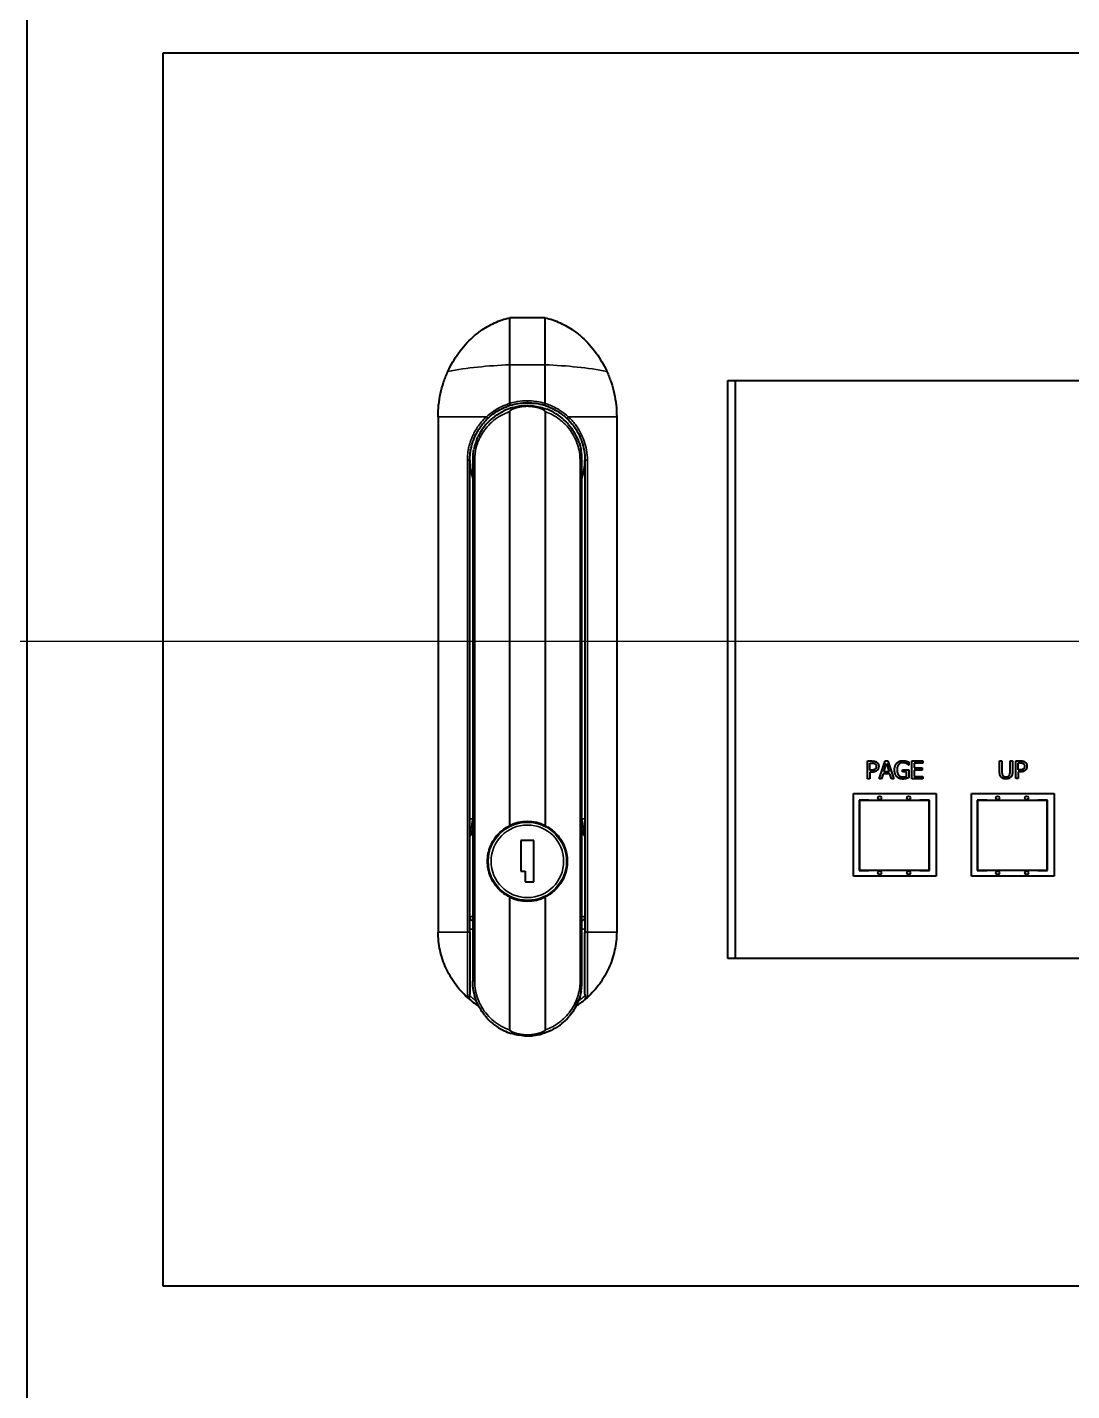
# Model space of a CAD drawing. Header units: millimetres. Extents: x 0 to 5945, y 0 to 4205.
# Drawn here: x 4391.7 to 4568.7, y 1503.2 to 1734.4 of the extents above; entities that cross this region are included whole.
import ezdxf

# ---------------------------------------------------------------- set-up
doc = ezdxf.new("R2010")
doc.units = ezdxf.units.MM
doc.header["$LTSCALE"] = 5
for name, color, linetype, lineweight in [('가시적인 것(ISO)', 3, 'Continuous', 40), ('가시적인 좁은 것(ISO)', 3, 'Continuous', 35), ('기호(ISO)', 5, 'Continuous', 25)]:
    doc.layers.add(name, color=color, linetype=linetype, lineweight=lineweight)

# ---------------------------------------------------------------- blocks, each defined once
blk = doc.blocks.new('품번기호4')
at = {"layer": '기호(ISO)', "color": 7}
blk.add_line((916.984, 326.055), (811.362, 326.055), dxfattribs=at)

msp = doc.modelspace()

# ---------------------------------------------------------------- linework, layer by layer
at = {"layer": '가시적인 것(ISO)'}
for p, q in [((4391.6704, 1262.9862), (4391.6704, 1942.9862)), ((4724.6704, 1729.9862), (4414.6704, 1729.9862)), ((4414.6704, 1729.9862), (4414.6704, 1520.9862)), ((4479.4204, 1685.1372), (4473.4204, 1685.1372)), ((4473.4204, 1677.1548), (4473.4204, 1685.1372)), ((4479.4204, 1677.1548), (4479.4204, 1685.1372)), ((4473.4204, 1670.6062), (4473.4204, 1677.1548)), ((4479.4204, 1670.6062), (4479.4204, 1677.1548)), ((4510.4204, 1576.4862), (4510.4204, 1674.4862)), ((4510.4204, 1674.4862), (4676.9204, 1674.4862)), ((4511.6704, 1576.4862), (4511.6704, 1674.4862)), ((4473.3974, 1669.2192), (4473.3974, 1599.0215)), ((4479.4434, 1669.219), (4479.4434, 1599.0215)), ((4461.2829, 1668.351), (4461.2829, 1580.997)), ((4491.5579, 1668.351), (4491.5579, 1580.997)), ((4466.6704, 1580.9893), (4466.6704, 1660.9862)), ((4467.1704, 1660.9862), (4467.1704, 1572.6362)), ((4485.6704, 1572.636), (4485.6704, 1660.9864)), ((4486.1704, 1660.9862), (4486.1704, 1580.9907)), ((4534.0646, 1609.9887), (4534.8183, 1609.9887)), ((4534.0646, 1606.9887), (4534.0646, 1609.9887)), ((4534.4633, 1609.6435), (4534.794, 1609.6435)), ((4534.4633, 1608.4473), (4534.4633, 1609.6435)), ((4536.0168, 1606.9887), (4537.0282, 1609.9887)), ((4536.8021, 1608.1678), (4537.264, 1609.5803)), ((4537.0282, 1609.9887), (4537.5193, 1609.9887)), ((4537.264, 1609.5803), (4537.7283, 1608.1678)), ((4537.5193, 1609.9887), (4538.5306, 1606.9887)), ((4541.0565, 1609.3031), (4541.0225, 1609.3031)), ((4541.0565, 1609.7845), (4541.0565, 1609.3031)), ((4541.5695, 1606.9887), (4541.5695, 1609.9887)), ((4541.5695, 1609.9887), (4543.4463, 1609.9887)), ((4541.9682, 1609.6337), (4541.9682, 1608.812)), ((4543.4463, 1609.6337), (4541.9682, 1609.6337)), ((4543.4463, 1609.9887), (4543.4463, 1609.6337)), ((4556.4471, 1610.0179), (4556.8458, 1610.0179)), ((4556.4471, 1608.1459), (4556.4471, 1610.0179)), ((4556.8458, 1610.0179), (4556.8458, 1608.1459)), ((4558.2194, 1610.0179), (4558.6181, 1610.0179)), ((4558.2194, 1608.1362), (4558.2194, 1610.0179)), ((4558.6181, 1610.0179), (4558.6181, 1608.1459)), ((4559.1894, 1610.0179), (4559.9431, 1610.0179)), ((4559.1894, 1607.0179), (4559.1894, 1610.0179)), ((4559.5881, 1609.6726), (4559.9188, 1609.6726)), ((4559.5881, 1608.4765), (4559.5881, 1609.6726)), ((4534.4633, 1606.9887), (4534.0646, 1606.9887)), ((4534.7356, 1608.4473), (4534.4633, 1608.4473)), ((4534.4633, 1608.107), (4534.4633, 1606.9887)), ((4534.8013, 1608.107), (4534.4633, 1608.107)), ((4536.4204, 1606.9887), (4536.0168, 1606.9887)), ((4536.6927, 1607.8274), (4536.4204, 1606.9887)), ((4537.8377, 1607.8274), (4536.6927, 1607.8274)), ((4537.7283, 1608.1678), (4536.8021, 1608.1678)), ((4538.11, 1606.9887), (4537.8377, 1607.8274)), ((4538.5306, 1606.9887), (4538.11, 1606.9887)), ((4539.9795, 1608.4984), (4541.0687, 1608.4984)), ((4539.9795, 1608.1483), (4539.9795, 1608.4984)), ((4540.6748, 1608.1483), (4539.9795, 1608.1483)), ((4540.6748, 1607.3728), (4540.6748, 1608.1483)), ((4541.0687, 1608.4984), (4541.0687, 1607.188)), ((4543.4463, 1606.9887), (4541.5695, 1606.9887)), ((4541.9682, 1608.812), (4543.3466, 1608.812)), ((4541.9682, 1608.4571), (4541.9682, 1607.3436)), ((4543.3466, 1608.4571), (4541.9682, 1608.4571)), ((4541.9682, 1607.3436), (4543.4463, 1607.3436)), ((4543.3466, 1608.812), (4543.3466, 1608.4571)), ((4543.4463, 1607.3436), (4543.4463, 1606.9887)), ((4559.5881, 1607.0179), (4559.1894, 1607.0179)), ((4559.8604, 1608.4765), (4559.5881, 1608.4765)), ((4559.5881, 1608.1362), (4559.5881, 1607.0179)), ((4559.9261, 1608.1362), (4559.5881, 1608.1362)), ((4531.6704, 1590.4862), (4531.6704, 1604.4862)), ((4531.6704, 1604.4862), (4545.6704, 1604.4862)), ((4545.6704, 1604.4862), (4545.6704, 1590.4862)), ((4551.6704, 1590.4862), (4551.6704, 1604.4862)), ((4551.6704, 1604.4862), (4565.6704, 1604.4862)), ((4565.6704, 1604.4862), (4565.6704, 1590.4862)), ((4532.6421, 1603.3512), (4532.6421, 1591.4132)), ((4534.2931, 1603.3512), (4532.6421, 1603.3512)), ((4532.7111, 1603.2822), (4532.7111, 1591.4822)), ((4544.5111, 1603.2822), (4532.7111, 1603.2822)), ((4534.2931, 1603.2822), (4534.2931, 1603.3512)), ((4542.9291, 1603.3512), (4542.9291, 1603.2822)), ((4544.5801, 1603.3512), (4542.9291, 1603.3512)), ((4544.5111, 1591.4822), (4544.5111, 1603.2822)), ((4544.5801, 1591.4132), (4544.5801, 1603.3512)), ((4552.642, 1603.3512), (4552.642, 1591.4132)), ((4554.293, 1603.3512), (4552.642, 1603.3512)), ((4552.711, 1603.2822), (4552.711, 1591.4822)), ((4564.511, 1603.2822), (4552.711, 1603.2822)), ((4554.293, 1603.2822), (4554.293, 1603.3512)), ((4562.929, 1603.3512), (4562.929, 1603.2822)), ((4564.58, 1603.3512), (4562.929, 1603.3512)), ((4564.511, 1591.4822), (4564.511, 1603.2822)), ((4564.58, 1591.4132), (4564.58, 1603.3512)), ((4475.3204, 1596.4862), (4475.3204, 1591.2862)), ((4477.5204, 1596.4862), (4475.3204, 1596.4862)), ((4477.5204, 1589.4862), (4477.5204, 1596.4862)), ((4475.3204, 1591.2862), (4476.0204, 1591.2862)), ((4476.0204, 1591.2862), (4476.0204, 1589.4862)), ((4545.6704, 1590.4862), (4531.6704, 1590.4862)), ((4532.6421, 1591.4132), (4534.2931, 1591.4132)), ((4532.7111, 1591.4822), (4544.5111, 1591.4822)), ((4534.2931, 1591.4132), (4534.2931, 1591.4822)), ((4542.9291, 1591.4822), (4542.9291, 1591.4132)), ((4542.9291, 1591.4132), (4544.5801, 1591.4132)), ((4565.6704, 1590.4862), (4551.6704, 1590.4862)), ((4552.642, 1591.4132), (4554.293, 1591.4132)), ((4552.711, 1591.4822), (4564.511, 1591.4822)), ((4554.293, 1591.4132), (4554.293, 1591.4822)), ((4562.929, 1591.4822), (4562.929, 1591.4132)), ((4562.929, 1591.4132), (4564.58, 1591.4132)), ((4476.0204, 1589.4862), (4477.5204, 1589.4862)), ((4473.3974, 1586.951), (4473.3973, 1564.4034)), ((4479.4434, 1586.951), (4479.4433, 1564.4035)), ((4466.6704, 1580.9893), (4466.6704, 1570.4784)), ((4486.1704, 1570.4784), (4486.1704, 1580.9907)), ((4676.9204, 1576.4862), (4510.4204, 1576.4862)), ((4414.6704, 1520.9862), (4724.6704, 1520.9862))]:
    msp.add_line(p, q, dxfattribs=at)
for centre, radius in [((4536.1346, 1603.7322), 0.2999), ((4541.0241, 1603.7322), 0.2999), ((4556.1345, 1603.7322), 0.2999), ((4561.024, 1603.7322), 0.2999), ((4476.4204, 1592.9862), 6.65), ((4536.1346, 1591.0322), 0.2999), ((4541.0241, 1591.0322), 0.2999), ((4556.1345, 1591.0322), 0.2999), ((4561.024, 1591.0322), 0.2999)]:
    msp.add_circle(centre, radius, dxfattribs=at)
for centre, radius, start, end in [((4476.4204, 1592.9862), 6.75, 63.394167, 116.605833), ((4467.1704, 1597.1963), 0.5, 158.65078, 180), ((4476.4204, 1593.2077), 10.5733, 151.026608, 156.674273), ((4476.4204, 1593.2077), 10.5733, 23.325727, 28.973392), ((4485.6704, 1597.1963), 0.5, 0, 23.325727), ((4476.4204, 1592.9862), 6.75, 243.394167, 296.605833), ((4467.1704, 1583.4519), 0.5, 180, 270), ((4485.6704, 1583.4519), 0.5, 270, 0)]:
    msp.add_arc(centre, radius, start, end, dxfattribs=at)
for centre, major_axis, ratio, start_param, end_param in [((4466.3539, 1570.5125), (-0.0213, 0.6567), 0.48079044, 4.24002372, 4.64485713), ((4486.4862, 1570.5121), (0.0211, 0.656), 0.48032831, 1.63765053, 2.04293207)]:
    msp.add_ellipse(centre, major_axis=major_axis, ratio=ratio, start_param=start_param, end_param=end_param, dxfattribs=at)
for points, knots in [([(4462.9569, 1676.0512), (4463.4603, 1677.1355), (4464.0606, 1678.1751), (4465.4597, 1680.116), (4466.2562, 1681.014), (4467.5916, 1682.2121), (4468.0594, 1682.5859), (4469.2817, 1683.4475), (4470.0605, 1683.8972), (4471.2863, 1684.4551), (4471.703, 1684.6209), (4472.5521, 1684.9111), (4472.9838, 1685.0353), (4473.4204, 1685.1372)], [-1.4373876, -1.4373876, -1.4373876, -1.4373876, -1.07799796, -1.07799796, -0.71829101, -0.71829101, -0.53864198, -0.53864198, -0.26919777, -0.26919777, -0.13451784, -0.13451784, -0.000001, -0.000001, -0.000001, -0.000001]), ([(4479.4204, 1685.1372), (4479.857, 1685.0353), (4480.2887, 1684.9111), (4481.1378, 1684.6209), (4481.5545, 1684.4551), (4482.7803, 1683.8972), (4483.559, 1683.4475), (4484.7814, 1682.5859), (4485.2491, 1682.2121), (4486.5845, 1681.0141), (4487.3811, 1680.1161), (4488.7801, 1678.1751), (4489.3805, 1677.1356), (4489.8839, 1676.0512)], [-1.43451955, -1.43451955, -1.43451955, -1.43451955, -1.30026929, -1.30026929, -1.16585639, -1.16585639, -0.89694514, -0.89694514, -0.71765182, -0.71765182, -0.35866508, -0.35866508, -0.000001, -0.000001, -0.000001, -0.000001]), ([(4461.2829, 1668.351), (4461.2829, 1669.6738), (4461.4223, 1670.9983), (4461.8409, 1672.9394), (4462.0153, 1673.5788), (4462.434, 1674.8345), (4462.6782, 1675.451), (4462.9569, 1676.0512)], [-0.794182825, -0.794182825, -0.794182825, -0.794182825, -0.397060479, -0.397060479, -0.1985164, -0.1985164, -0.000001, -0.000001, -0.000001, -0.000001]), ([(4489.8839, 1676.0512), (4490.1626, 1675.451), (4490.4068, 1674.8345), (4490.8255, 1673.5788), (4490.9999, 1672.9394), (4491.4185, 1670.9983), (4491.5579, 1669.6738), (4491.5579, 1668.351)], [-0.79365146, -0.79365146, -0.79365146, -0.79365146, -0.595268882, -0.595268882, -0.396857642, -0.396857642, -0.000001, -0.000001, -0.000001, -0.000001]), ([(4469.7861, 1668.1311), (4470.1401, 1668.4598), (4470.5186, 1668.7617), (4470.9102, 1669.0299), (4471.3017, 1669.2981), (4471.7051, 1669.5339), (4472.1396, 1669.7462), (4472.5741, 1669.9586), (4473.0403, 1670.1458), (4473.5275, 1670.2972)], [0.000000002, 0.000000002, 0.000000002, 0.000000002, 0.333333333, 0.333333333, 0.333333333, 0.666666667, 0.666666667, 0.666666667, 1, 1, 1, 1]), ([(4473.4204, 1670.6062), (4473.4369, 1670.5556), (4473.4543, 1670.4991), (4473.4695, 1670.4519), (4473.4848, 1670.4047), (4473.4981, 1670.3658), (4473.5082, 1670.3385), (4473.5183, 1670.3112), (4473.525, 1670.2964), (4473.5275, 1670.2971)], [0, 0, 0, 0, 0.333333333, 0.333333333, 0.333333333, 0.666666667, 0.666666667, 0.666666667, 0.999999999, 0.999999999, 0.999999999, 0.999999999]), ([(4477.3899, 1670.1853), (4477.3642, 1670.188), (4477.3384, 1670.1906), (4477.3127, 1670.1931), (4476.7559, 1670.2471), (4476.1931, 1670.2505), (4475.6336, 1670.2027), (4475.281, 1670.1726), (4474.9298, 1670.1222), (4474.582, 1670.0517)], [0.4186191542, 0.4186191542, 0.4186191542, 0.4186191542, 0.4210526316, 0.4210526316, 0.4210526316, 0.4736842105, 0.4736842105, 0.4736842105, 0.5068461747, 0.5068461747, 0.5068461747, 0.5068461747]), ([(4476.4216, 1670.7362), (4476.8762, 1670.7362), (4477.3483, 1670.7043), (4477.8325, 1670.6335), (4478.3166, 1670.5626), (4478.8128, 1670.4527), (4479.3133, 1670.2972)], [0.000000008, 0.000000008, 0.000000008, 0.000000008, 0.5, 0.5, 0.5, 1, 1, 1, 1]), ([(4479.3133, 1670.2972), (4479.3157, 1670.2964), (4479.3222, 1670.3113), (4479.3323, 1670.3386), (4479.3424, 1670.3658), (4479.3559, 1670.4047), (4479.3713, 1670.4519), (4479.3866, 1670.499), (4479.4039, 1670.5556), (4479.4204, 1670.6062)], [0, 0, 0, 0, 0.33333333, 0.33333333, 0.33333333, 0.66666667, 0.66666667, 0.66666667, 1, 1, 1, 1]), ([(4479.3133, 1670.2972), (4479.7339, 1670.1665), (4480.1595, 1670.0028), (4480.5805, 1669.8042), (4481.0014, 1669.6056), (4481.418, 1669.3728), (4481.8326, 1669.0961), (4482.2472, 1668.8194), (4482.6594, 1668.4981), (4483.0546, 1668.1311)], [0, 0, 0, 0, 0.333333333, 0.333333333, 0.333333333, 0.666666667, 0.666666667, 0.666666667, 0.999999984, 0.999999984, 0.999999984, 0.999999984]), ([(4483.4632, 1666.983), (4483.3901, 1667.0689), (4483.3154, 1667.1534), (4483.2394, 1667.2364), (4482.849, 1667.6623), (4482.4213, 1668.0485), (4481.9655, 1668.3899), (4481.5096, 1668.7313), (4481.0258, 1669.0279), (4480.5221, 1669.2771), (4480.2533, 1669.4101), (4479.9789, 1669.5296), (4479.6998, 1669.6354)], [0.20027112, 0.20027112, 0.20027112, 0.20027112, 0.210526316, 0.210526316, 0.210526316, 0.263157895, 0.263157895, 0.263157895, 0.315789474, 0.315789474, 0.315789474, 0.343868541, 0.343868541, 0.343868541, 0.343868541]), ([(4466.6704, 1660.9862), (4466.6704, 1661.2646), (4466.6823, 1661.5403), (4466.7054, 1661.8114), (4466.7284, 1662.0825), (4466.7624, 1662.349), (4466.8071, 1662.6131), (4466.8517, 1662.8771), (4466.9074, 1663.1385), (4466.9712, 1663.3894), (4467.035, 1663.6402), (4467.1064, 1663.8807), (4467.1883, 1664.1218), (4467.2702, 1664.3629), (4467.3625, 1664.6046), (4467.4712, 1664.8559), (4467.5798, 1665.1072), (4467.7052, 1665.3679), (4467.8498, 1665.6347), (4467.9945, 1665.9014), (4468.1584, 1666.1741), (4468.3456, 1666.4507), (4468.5327, 1666.7272), (4468.743, 1667.0076), (4468.9817, 1667.2893), (4469.2204, 1667.571), (4469.4877, 1667.854), (4469.7861, 1668.1311)], [0, 0, 0, 0, 0.11111111, 0.11111111, 0.11111111, 0.22222222, 0.22222222, 0.22222222, 0.33333333, 0.33333333, 0.33333333, 0.44444444, 0.44444444, 0.44444444, 0.55555556, 0.55555556, 0.55555556, 0.66666667, 0.66666667, 0.66666667, 0.77777778, 0.77777778, 0.77777778, 0.88888889, 0.88888889, 0.88888889, 1, 1, 1, 1]), ([(4470.901, 1668.4091), (4470.45, 1668.0737), (4470.0355, 1667.7002), (4469.673, 1667.3136), (4469.3063, 1666.9226), (4468.9919, 1666.5188), (4468.7259, 1666.1202), (4468.4795, 1665.7509), (4468.2743, 1665.3863), (4468.1014, 1665.0306)], [0.632184069, 0.632184069, 0.632184069, 0.632184069, 0.684210526, 0.684210526, 0.684210526, 0.736842105, 0.736842105, 0.736842105, 0.785600935, 0.785600935, 0.785600935, 0.785600935]), ([(4483.0546, 1668.1311), (4483.4926, 1667.7245), (4483.877, 1667.2927), (4484.2117, 1666.8478), (4484.5464, 1666.4029), (4484.8312, 1665.9447), (4485.0695, 1665.4868), (4485.3078, 1665.0288), (4485.5007, 1664.5716), (4485.6587, 1664.1032), (4485.8168, 1663.6348), (4485.9405, 1663.1555), (4486.0295, 1662.6379), (4486.1184, 1662.1203), (4486.1704, 1661.5639), (4486.1704, 1660.9862)], [0, 0, 0, 0, 0.2, 0.2, 0.2, 0.4, 0.4, 0.4, 0.6, 0.6, 0.6, 0.8, 0.8, 0.8, 1, 1, 1, 1]), ([(4467.8529, 1664.4735), (4467.7643, 1664.256), (4467.6872, 1664.0426), (4467.6196, 1663.834), (4467.5039, 1663.4763), (4467.4166, 1663.1326), (4467.3507, 1662.8035)], [0.8114150302, 0.8114150302, 0.8114150302, 0.8114150302, 0.8421052632, 0.8421052632, 0.8421052632, 0.8947233693, 0.8947233693, 0.8947233693, 0.8947233693]), ([(4485.1062, 1664.1673), (4485.0903, 1664.2109), (4485.074, 1664.2543), (4485.0573, 1664.2977), (4484.8517, 1664.8341), (4484.5935, 1665.3566), (4484.288, 1665.8507), (4484.2843, 1665.8567), (4484.2806, 1665.8626), (4484.2769, 1665.8686)], [0.1010049834, 0.1010049834, 0.1010049834, 0.1010049834, 0.1052631579, 0.1052631579, 0.1052631579, 0.1578947368, 0.1578947368, 0.1578947368, 0.1585288644, 0.1585288644, 0.1585288644, 0.1585288644]), ([(4466.6704, 1660.9862), (4466.6704, 1660.4978), (4466.7094, 1659.9632), (4466.8803, 1658.9039), (4467.0121, 1658.3792), (4467.1704, 1657.904)], [0, 0, 0, 0, 0.150259873, 0.150259873, 0.300519745, 0.300519745, 0.300519745, 0.300519745]), ([(4485.6704, 1657.904), (4485.8287, 1658.3792), (4485.9605, 1658.9039), (4486.1314, 1659.9632), (4486.1704, 1660.4978), (4486.1704, 1660.9862)], [0.591638864, 0.591638864, 0.591638864, 0.591638864, 0.741898736, 0.741898736, 0.892158609, 0.892158609, 0.892158609, 0.892158609]), ([(4473.3974, 1586.951), (4472.7369, 1587.2819), (4472.1387, 1587.722), (4471.0504, 1588.8103), (4470.5316, 1589.5666), (4469.8415, 1591.2284), (4469.6704, 1592.1342), (4469.6704, 1592.9862), (4469.6704, 1593.8383), (4469.8415, 1594.7441), (4470.5316, 1596.4059), (4471.0504, 1597.1622), (4472.1387, 1598.2505), (4472.7369, 1598.6906), (4473.3974, 1599.0215)], [-0.72151837, -0.72151837, -0.72151837, -0.72151837, -0.5112141, -0.5112141, -0.25560705, -0.25560705, 0, 0, 0, 0.25560705, 0.25560705, 0.5112141, 0.5112141, 0.72151837, 0.72151837, 0.72151837, 0.72151837]), ([(4479.4434, 1599.0215), (4480.1039, 1598.6906), (4480.7021, 1598.2505), (4481.7904, 1597.1622), (4482.3092, 1596.4059), (4482.9993, 1594.7441), (4483.1704, 1593.8383), (4483.1704, 1592.1342), (4482.9993, 1591.2284), (4482.3092, 1589.5666), (4481.7904, 1588.8103), (4480.7021, 1587.722), (4480.1039, 1587.2819), (4479.4434, 1586.951)], [1.32315626, 1.32315626, 1.32315626, 1.32315626, 1.53346053, 1.53346053, 1.78906758, 1.78906758, 2.04467463, 2.04467463, 2.30028168, 2.30028168, 2.55588873, 2.55588873, 2.766193, 2.766193, 2.766193, 2.766193]), ([(4466.2488, 1569.9067), (4465.476, 1570.6071), (4464.7775, 1571.3858), (4463.5518, 1573.0746), (4463.0282, 1573.9799), (4462.1756, 1575.8841), (4461.8491, 1576.8771), (4461.5169, 1578.405), (4461.4325, 1578.9196), (4461.3174, 1579.9554), (4461.2867, 1580.4762), (4461.2829, 1580.997)], [-1.25220925, -1.25220925, -1.25220925, -1.25220925, -0.93896824, -0.93896824, -0.62576145, -0.62576145, -0.3126285, -0.3126285, -0.1562493, -0.1562493, -0.000001, -0.000001, -0.000001, -0.000001]), ([(4491.5579, 1580.997), (4491.5541, 1580.4761), (4491.5233, 1579.9551), (4491.4082, 1578.9192), (4491.3238, 1578.4045), (4490.9914, 1576.8763), (4490.6649, 1575.8831), (4489.8121, 1573.979), (4489.2885, 1573.0739), (4488.063, 1571.3855), (4487.3646, 1570.607), (4486.592, 1569.9067)], [-1.25078986, -1.25078986, -1.25078986, -1.25078986, -1.09468686, -1.09468686, -0.93845387, -0.93845387, -0.62561404, -0.62561404, -0.31282474, -0.31282474, -0.00000088, -0.00000088, -0.00000088, -0.00000088]), ([(4469.157, 1566.9086), (4468.5302, 1567.7035), (4468.0271, 1568.6167), (4467.35, 1570.551), (4467.1704, 1571.6011), (4467.1704, 1572.6362)], [0, 0, 0, 0, 0.307930439, 0.307930439, 0.618472801, 0.618472801, 0.618472801, 0.618472801]), ([(4485.5167, 1570.957), (4485.5169, 1570.9585), (4485.5172, 1570.96), (4485.5175, 1570.9615), (4485.5419, 1571.0938), (4485.5634, 1571.2267), (4485.5819, 1571.3602), (4485.6407, 1571.7818), (4485.6703, 1572.2087), (4485.6704, 1572.636)], [0.9410152222, 0.9410152222, 0.9410152222, 0.9410152222, 0.9411764706, 0.9411764706, 0.9411764706, 0.9553207522, 0.9553207522, 0.9553207522, 1, 1, 1, 1]), ([(4466.6693, 1569.5394), (4466.6658, 1569.5423), (4466.6532, 1569.5529), (4466.6217, 1569.5796), (4466.6092, 1569.5902), (4466.574, 1569.6202), (4466.5491, 1569.6416), (4466.4811, 1569.7002), (4466.4343, 1569.7411), (4466.3378, 1569.8264), (4466.2913, 1569.8681), (4466.2488, 1569.9067)], [-0.0707812005, -0.0707812005, -0.0707812005, -0.0707812005, -0.0554619635, -0.0554619635, -0.0476429769, -0.0476429769, -0.0354768856, -0.0354768856, -0.0172173939, -0.0172173939, -0.0000010422, -0.0000010422, -0.0000010422, -0.0000010422]), ([(4466.6693, 1569.5394), (4466.6675, 1569.5409), (4466.6634, 1569.5473), (4466.653, 1569.5671), (4466.6464, 1569.5815), (4466.6261, 1569.6332), (4466.6109, 1569.6821), (4466.5911, 1569.7968), (4466.5841, 1569.8778), (4466.6073, 1570.0633), (4466.6279, 1570.1429), (4466.6448, 1570.2228)], [0.000001, 0.000001, 0.000001, 0.000001, 0.0081161226, 0.0081161226, 0.0172801377, 0.0172801377, 0.0368124179, 0.0368124179, 0.0561770731, 0.0561770731, 0.0720283438, 0.0720283438, 0.0720283438, 0.0720283438]), ([(4486.196, 1570.2228), (4486.2129, 1570.143), (4486.2334, 1570.0634), (4486.2567, 1569.878), (4486.2497, 1569.7969), (4486.2299, 1569.6822), (4486.2147, 1569.6333), (4486.1944, 1569.5816), (4486.1878, 1569.5671), (4486.1774, 1569.5473), (4486.1733, 1569.5409), (4486.1714, 1569.5394)], [0.000001, 0.000001, 0.000001, 0.000001, 0.024489744, 0.024489744, 0.054427799, 0.054427799, 0.084635184, 0.084635184, 0.09880659, 0.09880659, 0.111353737, 0.111353737, 0.111353737, 0.111353737]), ([(4486.1714, 1569.5394), (4486.175, 1569.5423), (4486.1875, 1569.5529), (4486.2191, 1569.5796), (4486.2316, 1569.5902), (4486.2668, 1569.6202), (4486.2917, 1569.6416), (4486.3596, 1569.7002), (4486.4065, 1569.7411), (4486.503, 1569.8264), (4486.5495, 1569.8681), (4486.592, 1569.9067)], [0.0000018341, 0.0000018341, 0.0000018341, 0.0000018341, 0.015415401, 0.015415401, 0.0232826604, 0.0232826604, 0.0355238411, 0.0355238411, 0.0538959094, 0.0538959094, 0.0712183108, 0.0712183108, 0.0712183108, 0.0712183108]), ([(4466.6693, 1569.5394), (4467.0094, 1569.2533), (4467.5105, 1568.868), (4468.0343, 1568.5152), (4468.1913, 1568.4135)], [0, 0, 0, 0, 0.176054506, 0.250168, 0.250168, 0.250168, 0.250168]), ([(4484.2829, 1567.7635), (4484.2968, 1567.7859), (4484.3106, 1567.8084), (4484.3242, 1567.8309), (4484.3865, 1567.9333), (4484.4467, 1568.0368), (4484.5047, 1568.1411), (4484.722, 1568.532), (4484.9095, 1568.9358), (4485.0666, 1569.3491), (4485.0797, 1569.3837), (4485.0927, 1569.4183), (4485.1054, 1569.4531)], [0.8208071741, 0.8208071741, 0.8208071741, 0.8208071741, 0.8235294118, 0.8235294118, 0.8235294118, 0.8359271989, 0.8359271989, 0.8359271989, 0.8823529412, 0.8823529412, 0.8823529412, 0.8862409018, 0.8862409018, 0.8862409018, 0.8862409018]), ([(4484.6507, 1568.4144), (4484.8055, 1568.5146), (4484.9585, 1568.6176), (4485.1095, 1568.7234), (4485.3647, 1568.902), (4485.6142, 1569.0886), (4485.8578, 1569.2826), (4485.9635, 1569.3668), (4486.068, 1569.4524), (4486.1714, 1569.5394)], [0.750032047, 0.750032047, 0.750032047, 0.750032047, 0.823088642, 0.823088642, 0.823088642, 0.946474871, 0.946474871, 0.946474871, 1, 1, 1, 1]), ([(4469.1571, 1566.9086), (4469.2869, 1566.7439), (4469.4222, 1566.5839), (4469.5623, 1566.4291), (4469.5852, 1566.4037), (4469.6083, 1566.3785), (4469.6315, 1566.3534), (4469.9944, 1565.9614), (4470.3886, 1565.6035), (4470.8086, 1565.283), (4470.8422, 1565.2573), (4470.876, 1565.2319), (4470.91, 1565.2067), (4471.3272, 1564.8973), (4471.7689, 1564.624), (4472.2319, 1564.3889), (4472.2771, 1564.3659), (4472.3225, 1564.3433), (4472.3681, 1564.3211), (4472.7898, 1564.1156), (4473.2283, 1563.9417), (4473.6785, 1563.802)], [0.213703646, 0.213703646, 0.213703646, 0.213703646, 0.235294118, 0.235294118, 0.235294118, 0.238831697, 0.238831697, 0.238831697, 0.294117647, 0.294117647, 0.294117647, 0.298547694, 0.298547694, 0.298547694, 0.352941176, 0.352941176, 0.352941176, 0.358250276, 0.358250276, 0.358250276, 0.407358339, 0.407358339, 0.407358339, 0.407358339]), ([(4481.8423, 1565.142), (4481.8988, 1565.1828), (4481.9548, 1565.2242), (4482.0102, 1565.2663), (4482.0946, 1565.3303), (4482.1778, 1565.3957), (4482.2597, 1565.4624), (4482.6324, 1565.7657), (4482.9799, 1566.097), (4483.2976, 1566.4503), (4483.3598, 1566.5194), (4483.4209, 1566.5894), (4483.4808, 1566.6603)], [0.6989085306, 0.6989085306, 0.6989085306, 0.6989085306, 0.7058823529, 0.7058823529, 0.7058823529, 0.7164877504, 0.7164877504, 0.7164877504, 0.7647058824, 0.7647058824, 0.7647058824, 0.774148097, 0.774148097, 0.774148097, 0.774148097]), ([(4475.9923, 1563.3962), (4476.3844, 1563.378), (4476.7788, 1563.3848), (4477.1728, 1563.4169), (4477.2502, 1563.4232), (4477.3275, 1563.4305), (4477.4049, 1563.4388), (4477.8987, 1563.4916), (4478.391, 1563.5847), (4478.8754, 1563.718), (4478.8963, 1563.7238), (4478.9173, 1563.7296), (4478.9382, 1563.7355)], [0.488862795, 0.488862795, 0.488862795, 0.488862795, 0.529411765, 0.529411765, 0.529411765, 0.537376172, 0.537376172, 0.537376172, 0.588235294, 0.588235294, 0.588235294, 0.590436205, 0.590436205, 0.590436205, 0.590436205])]:
    msp.add_open_spline(points, degree=3, knots=knots, dxfattribs=at)
for points, degree in [([(4470.901, 1668.4091), (4471.3787, 1668.7643), (4471.8942, 1669.0754), (4472.4339, 1669.3331)], 3), ([(4473.9521, 1669.9009), (4473.4332, 1669.7572), (4472.9249, 1669.5676), (4472.4339, 1669.3331)], 3), ([(4479.4434, 1669.219), (4479.4434, 1669.2351), (4479.4327, 1669.2656), (4479.403, 1669.3078), (4479.3669, 1669.346), (4479.3248, 1669.3834), (4479.2771, 1669.4204), (4479.2233, 1669.4579), (4479.1631, 1669.4961), (4479.0959, 1669.5353), (4479.0217, 1669.5753), (4478.9411, 1669.6155), (4478.8544, 1669.6557), (4478.7594, 1669.6966), (4478.6566, 1669.7377), (4478.5456, 1669.7787), (4478.4264, 1669.8194), (4478.2988, 1669.8592), (4478.1627, 1669.898), (4478.0179, 1669.9353), (4477.8646, 1669.9705), (4477.7025, 1670.0034), (4477.5319, 1670.0333), (4477.3528, 1670.0597), (4477.1655, 1670.0822), (4476.9695, 1670.1001), (4476.7668, 1670.1129), (4476.5591, 1670.12), (4476.3481, 1670.1211), (4476.1358, 1670.1158), (4475.924, 1670.1042), (4475.7146, 1670.0864), (4475.5093, 1670.0627), (4475.31, 1670.0336), (4475.1183, 1669.9997), (4474.9359, 1669.9618), (4474.7644, 1669.9209), (4474.6053, 1669.8779), (4474.4595, 1669.8341), (4474.326, 1669.7898), (4474.2043, 1669.7456), (4474.0936, 1669.7018), (4473.9931, 1669.6588), (4473.9026, 1669.617), (4473.8195, 1669.5755), (4473.7437, 1669.5346), (4473.6758, 1669.4949), (4473.6155, 1669.4565), (4473.5622, 1669.4191), (4473.515, 1669.3824), (4473.4735, 1669.3454), (4473.4378, 1669.3076), (4473.4085, 1669.2657), (4473.3974, 1669.2351), (4473.3974, 1669.2192)], 3), ([(4473.5275, 1670.2972), (4473.9466, 1670.4274), (4474.8513, 1670.6466), (4475.881, 1670.7363), (4476.4216, 1670.7362)], 3), ([(4473.9522, 1669.9008), (4474.16, 1669.9584), (4474.3703, 1670.0088), (4474.582, 1670.0517)], 3), ([(4477.3899, 1670.1853), (4478.1787, 1670.1022), (4478.9622, 1669.9151), (4479.6998, 1669.6354)], 3), ([(4483.4632, 1666.983), (4483.7612, 1666.6331), (4484.0338, 1666.2597), (4484.2769, 1665.8686)], 3), ([(4467.8529, 1664.4734), (4467.9296, 1664.662), (4468.0126, 1664.8479), (4468.1014, 1665.0306)], 3), ([(4467.2112, 1661.854), (4467.2412, 1662.1727), (4467.2879, 1662.4901), (4467.3507, 1662.8035)], 3), ([(4485.1062, 1664.1673), (4485.2858, 1663.6768), (4485.4247, 1663.1678), (4485.5192, 1662.6517)], 3), ([(4485.6704, 1660.9864), (4485.6704, 1661.54), (4485.6205, 1662.0983), (4485.5192, 1662.6517)], 3), ([(4467.2112, 1661.854), (4467.1827, 1661.5521), (4467.1704, 1661.2618), (4467.1704, 1660.9862)], 3), ([(4534.794, 1609.6435), (4534.9812, 1609.6435), (4535.234, 1609.5924), (4535.3288, 1609.5292)], 2), ([(4534.8183, 1609.9887), (4535.0857, 1609.9887), (4535.4601, 1609.9012), (4535.6035, 1609.8015)], 2), ([(4535.3288, 1609.5292), (4535.4382, 1609.4563), (4535.5452, 1609.2277), (4535.5452, 1609.0721)], 2), ([(4535.5452, 1609.0721), (4535.5452, 1608.9287), (4535.465, 1608.7172), (4535.375, 1608.6273)], 2), ([(4535.6035, 1609.8015), (4535.7713, 1609.6872), (4535.9609, 1609.3347), (4535.9609, 1609.0843)], 2), ([(4535.9609, 1609.0843), (4535.9609, 1608.8898), (4535.8223, 1608.5397), (4535.6983, 1608.4182)], 2), ([(4538.6449, 1608.4911), (4538.6449, 1608.8533), (4538.8491, 1609.4271), (4539.0387, 1609.6313)], 2), ([(4539.0387, 1609.6313), (4539.221, 1609.8282), (4539.7559, 1610.0422), (4540.0744, 1610.0422)], 2), ([(4540.0282, 1609.6969), (4539.5954, 1609.6969), (4539.0606, 1609.0454), (4539.0606, 1608.5033)], 2), ([(4540.6432, 1609.5559), (4540.5217, 1609.6167), (4540.2081, 1609.6969), (4540.0282, 1609.6969)], 2), ([(4540.0744, 1610.0422), (4540.2275, 1610.0422), (4540.5047, 1609.9984), (4540.6311, 1609.9595)], 2), ([(4540.6311, 1609.9595), (4540.7332, 1609.9303), (4540.9812, 1609.8234), (4541.0565, 1609.7845)], 2), ([(4541.0225, 1609.3031), (4540.9471, 1609.3687), (4540.7891, 1609.4879), (4540.6432, 1609.5559)], 2), ([(4559.9188, 1609.6726), (4560.106, 1609.6726), (4560.3588, 1609.6216), (4560.4536, 1609.5584)], 2), ([(4559.9431, 1610.0179), (4560.2105, 1610.0179), (4560.5849, 1609.9303), (4560.7283, 1609.8307)], 2), ([(4560.4536, 1609.5584), (4560.563, 1609.4854), (4560.67, 1609.2569), (4560.67, 1609.1013)], 2), ([(4560.67, 1609.1013), (4560.67, 1608.9579), (4560.5898, 1608.7464), (4560.4998, 1608.6564)], 2), ([(4560.7283, 1609.8307), (4560.8961, 1609.7164), (4561.0857, 1609.3639), (4561.0857, 1609.1135)], 2), ([(4561.0857, 1609.1135), (4561.0857, 1608.919), (4560.9471, 1608.5689), (4560.8231, 1608.4473)], 2), ([(4535.375, 1608.6273), (4535.2778, 1608.5251), (4534.9787, 1608.4473), (4534.7356, 1608.4473)], 2), ([(4535.6983, 1608.4182), (4535.5428, 1608.265), (4535.1222, 1608.107), (4534.8013, 1608.107)], 2), ([(4539.0363, 1607.3217), (4538.8466, 1607.5211), (4538.6449, 1608.1094), (4538.6449, 1608.4911)], 2), ([(4540.0719, 1606.9303), (4539.7535, 1606.9303), (4539.2259, 1607.1248), (4539.0363, 1607.3217)], 2), ([(4539.0606, 1608.5033), (4539.0606, 1608.2018), (4539.2016, 1607.7496), (4539.3353, 1607.594)], 2), ([(4539.3353, 1607.594), (4539.4641, 1607.4384), (4539.8288, 1607.2756), (4540.0573, 1607.2756)], 2), ([(4540.0573, 1607.2756), (4540.2251, 1607.2756), (4540.5606, 1607.3242), (4540.6748, 1607.3728)], 2), ([(4540.6262, 1607.0179), (4540.4779, 1606.9741), (4540.2397, 1606.9303), (4540.0719, 1606.9303)], 2), ([(4541.0687, 1607.188), (4540.9933, 1607.154), (4540.7356, 1607.0495), (4540.6262, 1607.0179)], 2), ([(4556.734, 1607.2318), (4556.576, 1607.3874), (4556.4471, 1607.825), (4556.4471, 1608.1459)], 2), ([(4557.5314, 1606.9546), (4557.2664, 1606.9546), (4556.8726, 1607.0932), (4556.734, 1607.2318)], 2), ([(4556.8458, 1608.1459), (4556.8458, 1607.9368), (4556.8993, 1607.6548), (4556.9747, 1607.5405)], 2), ([(4556.9747, 1607.5405), (4557.0549, 1607.419), (4557.3321, 1607.295), (4557.5314, 1607.295)], 2), ([(4557.5314, 1607.295), (4557.7186, 1607.295), (4558.0103, 1607.419), (4558.0906, 1607.5405)], 2), ([(4558.3312, 1607.2318), (4558.1878, 1607.0908), (4557.8086, 1606.9546), (4557.5314, 1606.9546)], 2), ([(4558.0906, 1607.5405), (4558.1659, 1607.6548), (4558.2194, 1607.9344), (4558.2194, 1608.1362)], 2), ([(4558.6181, 1608.1459), (4558.6181, 1607.8323), (4558.4917, 1607.385), (4558.3312, 1607.2318)], 2), ([(4560.4998, 1608.6564), (4560.4026, 1608.5543), (4560.1035, 1608.4765), (4559.8604, 1608.4765)], 2), ([(4560.8231, 1608.4473), (4560.6676, 1608.2942), (4560.247, 1608.1362), (4559.9261, 1608.1362)], 2), ([(4466.7113, 1597.3943), (4466.709, 1597.389), (4466.7068, 1597.3837), (4466.7047, 1597.3783)], 3), ([(4466.7113, 1597.3943), (4466.7113, 1597.3943), (4466.7113, 1597.3943), (4466.7113, 1597.3943)], 3), ([(4485.5167, 1570.957), (4485.4221, 1570.4449), (4485.2839, 1569.9398), (4485.1054, 1569.4531)], 3), ([(4468.8409, 1568.016), (4468.841, 1568.016), (4468.841, 1568.0159), (4468.8411, 1568.0159)], 3), ([(4484.2829, 1567.7635), (4484.0431, 1567.3766), (4483.7743, 1567.007), (4483.4808, 1566.6603)], 3), ([(4483.9953, 1568.0134), (4483.9954, 1568.0134), (4483.9954, 1568.0134), (4483.9954, 1568.0134)], 3), ([(4481.8423, 1565.1419), (4480.9747, 1564.5143), (4479.9779, 1564.0296), (4478.9382, 1563.7355)], 3), ([(4479.4433, 1564.4035), (4479.4433, 1564.3873), (4479.4325, 1564.3569), (4479.4034, 1564.3152), (4479.3679, 1564.2775), (4479.3263, 1564.2404), (4479.2787, 1564.2033), (4479.2243, 1564.1653), (4479.1625, 1564.126), (4479.0927, 1564.0853), (4479.0155, 1564.044), (4478.9303, 1564.0017), (4478.8356, 1563.9583), (4478.7321, 1563.9146), (4478.6201, 1563.8709), (4478.5, 1563.8278), (4478.3723, 1563.7857), (4478.2373, 1563.7453), (4478.0956, 1563.7068), (4477.9477, 1563.6706), (4477.7941, 1563.6372), (4477.6354, 1563.6069), (4477.4722, 1563.5799), (4477.3051, 1563.5567), (4477.1348, 1563.5373), (4476.9621, 1563.522), (4476.7877, 1563.5109), (4476.6122, 1563.504), (4476.4366, 1563.5014), (4476.2611, 1563.5032), (4476.085, 1563.5093), (4475.9096, 1563.5196), (4475.7356, 1563.5343), (4475.5637, 1563.5532), (4475.3948, 1563.576), (4475.2295, 1563.6027), (4475.0685, 1563.6328), (4474.9126, 1563.6662), (4474.7623, 1563.7024), (4474.6182, 1563.7411), (4474.4809, 1563.7818), (4474.351, 1563.8242), (4474.2288, 1563.8678), (4474.1149, 1563.912), (4474.0097, 1563.9563), (4473.9136, 1564.0002), (4473.8272, 1564.0429), (4473.7493, 1564.0847), (4473.6789, 1564.1256), (4473.6167, 1564.1652), (4473.5621, 1564.2033), (4473.5144, 1564.2405), (4473.4729, 1564.2776), (4473.4374, 1564.3153), (4473.4083, 1564.3571), (4473.3973, 1564.3876), (4473.3973, 1564.4034)], 3), ([(4475.9923, 1563.3962), (4475.209, 1563.4324), (4474.4242, 1563.5705), (4473.6785, 1563.802)], 3)]:
    msp.add_open_spline(points, degree=degree, dxfattribs=at)
at = {"layer": '가시적인 좁은 것(ISO)'}
for p, q in [((4479.4204, 1677.1548), (4473.4204, 1677.1548)), ((4461.2829, 1668.351), (4469.4992, 1668.351)), ((4483.3415, 1668.351), (4491.5579, 1668.351)), ((4466.2488, 1580.9893), (4466.2488, 1660.9862)), ((4466.6704, 1660.9862), (4466.2488, 1660.9862)), ((4467.1704, 1660.9862), (4467.4952, 1660.9862)), ((4467.4952, 1660.9862), (4467.4952, 1572.6362)), ((4485.3456, 1572.6367), (4485.3471, 1660.986)), ((4486.1704, 1660.9862), (4486.592, 1660.9862)), ((4486.592, 1660.9862), (4486.592, 1580.9893)), ((4467.1704, 1600.1632), (4466.6704, 1600.1632)), ((4485.6704, 1600.1632), (4486.1704, 1600.1632)), ((4466.2488, 1580.9893), (4466.2488, 1569.9067)), ((4466.6704, 1580.9893), (4466.2488, 1580.9893)), ((4486.592, 1569.9067), (4486.592, 1580.9893)), ((4467.1704, 1572.6362), (4467.4952, 1572.6362))]:
    msp.add_line(p, q, dxfattribs=at)
msp.add_circle((4476.4204, 1592.9862), 6.15, dxfattribs=at)
for centre, start, end in [((4467.1704, 1583.4519), 255.522488, 270), ((4485.6704, 1583.4519), 270, 284.477512)]:
    msp.add_arc(centre, 2, start, end, dxfattribs=at)
for centre, major_axis, ratio, start_param, end_param in [((4476.4204, 1669.8006), (-25.09, 0), 0.29523422, 4.83224529, 5.2788024), ((4476.4204, 1669.8006), (-25.09, 0), 0.29523422, 4.14597556, 4.59253267), ((4476.4216, 1671.0362), (0, -0.3), 0.00001122, 4.62129792, 6.28318501), ((4469.582, 1668.351), (0.2041, -0.2198), 0.20580467, 4.52356865, 6.28318531), ((4483.2588, 1668.351), (-0.2041, -0.2198), 0.20580467, 0, 1.75961662), ((4467.6705, 1583.9519), (1.0001, 0.5), 0.00001, 2.09443066, 3.14153957), ((4485.1704, 1583.9519), (1, -0.5), 0.00001, 5.23570237, 6.2826878), ((4476.4204, 1581.0595), (-25.09, -0.005), 0.00297093, 0.92312773, 1.15337229), ((4486.4704, 1580.9907), (-0.3, 0), 0.00509327, 6.28318334, 8.27140391), ((4476.4204, 1581.0595), (-25.09, 0.005), 0.00297093, 1.98822037, 2.21846494)]:
    msp.add_ellipse(centre, major_axis=major_axis, ratio=ratio, start_param=start_param, end_param=end_param, dxfattribs=at)
for points, knots in [([(4473.3974, 1669.2192), (4472.8978, 1669.0429), (4472.4247, 1668.8279), (4471.9705, 1668.5711), (4471.5163, 1668.3144), (4471.0811, 1668.0158), (4470.6855, 1667.6909), (4470.2899, 1667.366), (4469.9339, 1667.0147), (4469.6234, 1666.6572), (4469.313, 1666.2997), (4469.0481, 1665.9359), (4468.8233, 1665.5786), (4468.5984, 1665.2212), (4468.4136, 1664.8702), (4468.2595, 1664.529), (4468.1055, 1664.1879), (4467.9823, 1663.8567), (4467.8831, 1663.5377), (4467.7839, 1663.2186), (4467.7087, 1662.9118), (4467.6517, 1662.6174), (4467.5947, 1662.323), (4467.5559, 1662.041), (4467.531, 1661.7693), (4467.5062, 1661.4977), (4467.4952, 1661.2364), (4467.4952, 1660.9862)], [0, 0, 0, 0, 0.11111111, 0.11111111, 0.11111111, 0.22222222, 0.22222222, 0.22222222, 0.33333333, 0.33333333, 0.33333333, 0.44444444, 0.44444444, 0.44444444, 0.55555556, 0.55555556, 0.55555556, 0.66666667, 0.66666667, 0.66666667, 0.77777778, 0.77777778, 0.77777778, 0.88888889, 0.88888889, 0.88888889, 1, 1, 1, 1]), ([(4469.4992, 1668.351), (4469.8721, 1668.6964), (4470.2674, 1669.0096), (4470.6766, 1669.2899), (4470.745, 1669.3367), (4470.8137, 1669.3826), (4470.883, 1669.4276), (4471.2281, 1669.6519), (4471.5847, 1669.8543), (4471.9636, 1670.037), (4472.1134, 1670.1092), (4472.2666, 1670.1784), (4472.4232, 1670.2443), (4472.7422, 1670.3787), (4473.0751, 1670.4998), (4473.4204, 1670.6062)], [0.000000002, 0.000000002, 0.000000002, 0.000000002, 0.333333333, 0.333333333, 0.333333333, 0.389038849, 0.389038849, 0.389038849, 0.666666667, 0.666666667, 0.666666667, 0.776400558, 0.776400558, 0.776400558, 0.999996954, 0.999996954, 0.999996954, 0.999996954]), ([(4473.4204, 1670.6062), (4473.7739, 1670.7179), (4474.1459, 1670.8112), (4474.5391, 1670.8851), (4474.6327, 1670.9027), (4474.7275, 1670.9192), (4474.8236, 1670.9345), (4475.3232, 1671.0143), (4475.8564, 1671.0636), (4476.4216, 1671.0635)], [0, 0, 0, 0, 0.40386338, 0.40386338, 0.40386338, 0.5, 0.5, 0.5, 1, 1, 1, 1]), ([(4476.4216, 1671.0635), (4476.8973, 1671.0635), (4477.3846, 1671.0283), (4477.8848, 1670.9552), (4477.9259, 1670.9492), (4477.9671, 1670.9429), (4478.0084, 1670.9364), (4478.4694, 1670.8635), (4478.9412, 1670.7576), (4479.4204, 1670.6062)], [0.000000008, 0.000000008, 0.000000008, 0.000000008, 0.5, 0.5, 0.5, 0.541100474, 0.541100474, 0.541100474, 0.999998195, 0.999998195, 0.999998195, 0.999998195]), ([(4479.4204, 1670.6062), (4479.7023, 1670.5193), (4479.984, 1670.4207), (4480.2647, 1670.308), (4480.427, 1670.2427), (4480.589, 1670.1728), (4480.7503, 1670.0976), (4481.11, 1669.9301), (4481.467, 1669.7365), (4481.822, 1669.5139), (4481.9017, 1669.464), (4481.9813, 1669.4125), (4482.0608, 1669.3596), (4482.4944, 1669.0706), (4482.9252, 1668.7367), (4483.3415, 1668.351)], [0, 0, 0, 0, 0.211194987, 0.211194987, 0.211194987, 0.333333333, 0.333333333, 0.333333333, 0.605566963, 0.605566963, 0.605566963, 0.666666667, 0.666666667, 0.666666667, 0.999999987, 0.999999987, 0.999999987, 0.999999987]), ([(4479.4434, 1669.219), (4479.874, 1669.063), (4480.2895, 1668.883), (4480.6895, 1668.6704), (4481.0894, 1668.4578), (4481.4737, 1668.2127), (4481.8365, 1667.941), (4482.1993, 1667.6692), (4482.5407, 1667.3709), (4482.8565, 1667.0483), (4483.1723, 1666.7258), (4483.4624, 1666.3789), (4483.7238, 1666.0126), (4483.9851, 1665.6463), (4484.2177, 1665.2606), (4484.4199, 1664.8603), (4484.6221, 1664.46), (4484.794, 1664.0453), (4484.9318, 1663.6194), (4485.0696, 1663.1936), (4485.1733, 1662.7567), (4485.2417, 1662.3169), (4485.3102, 1661.8771), (4485.3434, 1661.4343), (4485.3471, 1660.986)], [0, 0, 0, 0, 0.125, 0.125, 0.125, 0.25, 0.25, 0.25, 0.375, 0.375, 0.375, 0.5, 0.5, 0.5, 0.625, 0.625, 0.625, 0.75, 0.75, 0.75, 0.875, 0.875, 0.875, 1, 1, 1, 1]), ([(4466.2488, 1660.9862), (4466.2488, 1661.2738), (4466.2613, 1661.5575), (4466.2853, 1661.8368), (4466.3092, 1662.1161), (4466.3446, 1662.391), (4466.3914, 1662.6631), (4466.4381, 1662.9353), (4466.4962, 1663.2047), (4466.5626, 1663.4633), (4466.629, 1663.7219), (4466.7037, 1663.9698), (4466.7891, 1664.2183), (4466.8746, 1664.4668), (4466.9708, 1664.716), (4467.0842, 1664.975), (4467.1976, 1665.234), (4467.3283, 1665.5028), (4467.4792, 1665.7777), (4467.6301, 1666.0526), (4467.8011, 1666.3337), (4467.9964, 1666.6188), (4468.1917, 1666.904), (4468.4112, 1667.1931), (4468.6601, 1667.4833), (4468.9089, 1667.7734), (4469.187, 1668.0645), (4469.4992, 1668.351)], [0, 0, 0, 0, 0.11111111, 0.11111111, 0.11111111, 0.22222222, 0.22222222, 0.22222222, 0.33333333, 0.33333333, 0.33333333, 0.44444444, 0.44444444, 0.44444444, 0.55555556, 0.55555556, 0.55555556, 0.66666667, 0.66666667, 0.66666667, 0.77777778, 0.77777778, 0.77777778, 0.88888889, 0.88888889, 0.88888889, 1, 1, 1, 1]), ([(4483.3415, 1668.351), (4483.8018, 1667.9287), (4484.2004, 1667.486), (4484.5486, 1667.0281), (4484.8968, 1666.5703), (4485.1945, 1666.0973), (4485.4435, 1665.6253), (4485.6926, 1665.1532), (4485.8932, 1664.6821), (4486.0582, 1664.1991), (4486.2233, 1663.7161), (4486.3528, 1663.2213), (4486.445, 1662.6887), (4486.5372, 1662.1561), (4486.592, 1661.5858), (4486.592, 1660.9862)], [0, 0, 0, 0, 0.2, 0.2, 0.2, 0.4, 0.4, 0.4, 0.6, 0.6, 0.6, 0.8, 0.8, 0.8, 1, 1, 1, 1]), ([(4485.3471, 1660.986), (4485.4102, 1660.9861), (4485.467, 1660.9861), (4485.5154, 1660.9862), (4485.5638, 1660.9862), (4485.6034, 1660.9863), (4485.6299, 1660.9863), (4485.6565, 1660.9863), (4485.6703, 1660.9863), (4485.6703, 1660.9864)], [0.000000025, 0.000000025, 0.000000025, 0.000000025, 0.333333333, 0.333333333, 0.333333333, 0.666666667, 0.666666667, 0.666666667, 1, 1, 1, 1]), ([(4466.7113, 1597.3943), (4466.7113, 1597.3943), (4466.7127, 1597.4047), (4466.7158, 1597.4266), (4466.719, 1597.4486), (4466.7237, 1597.4821), (4466.7297, 1597.5243), (4466.7358, 1597.5665), (4466.7432, 1597.6173), (4466.7517, 1597.6749), (4466.7602, 1597.7325), (4466.7698, 1597.7969), (4466.7803, 1597.8666), (4466.7909, 1597.9364), (4466.8024, 1598.0116), (4466.815, 1598.0919), (4466.8275, 1598.1723), (4466.841, 1598.2576), (4466.8557, 1598.3485), (4466.8703, 1598.4394), (4466.886, 1598.5358), (4466.903, 1598.638), (4466.9199, 1598.7402), (4466.9381, 1598.8483), (4466.9576, 1598.9623), (4466.9771, 1599.0764), (4466.9978, 1599.1965), (4467.02, 1599.3229), (4467.0421, 1599.4494), (4467.0657, 1599.5822), (4467.0907, 1599.7221), (4467.1158, 1599.8621), (4467.1423, 1600.0092), (4467.1704, 1600.1632)], [0.000052641, 0.000052641, 0.000052641, 0.000052641, 0.090909091, 0.090909091, 0.090909091, 0.181818182, 0.181818182, 0.181818182, 0.272727273, 0.272727273, 0.272727273, 0.363636364, 0.363636364, 0.363636364, 0.454545455, 0.454545455, 0.454545455, 0.545454545, 0.545454545, 0.545454545, 0.636363636, 0.636363636, 0.636363636, 0.727272727, 0.727272727, 0.727272727, 0.818181818, 0.818181818, 0.818181818, 0.909090909, 0.909090909, 0.909090909, 0.999999997, 0.999999997, 0.999999997, 0.999999997]), ([(4485.6704, 1600.1632), (4485.6898, 1600.0567), (4485.7083, 1599.9542), (4485.726, 1599.8559), (4485.7437, 1599.7577), (4485.7606, 1599.6637), (4485.7767, 1599.5729), (4485.7928, 1599.4821), (4485.8083, 1599.3944), (4485.823, 1599.3102), (4485.8378, 1599.226), (4485.8518, 1599.1453), (4485.865, 1599.0685), (4485.8782, 1598.9918), (4485.8906, 1598.9191), (4485.9022, 1598.8503), (4485.9138, 1598.7815), (4485.9247, 1598.7167), (4485.9349, 1598.6554), (4485.9451, 1598.594), (4485.9546, 1598.5362), (4485.9635, 1598.4815), (4485.9725, 1598.4268), (4485.9808, 1598.3751), (4485.9887, 1598.3263), (4485.9965, 1598.2775), (4486.0038, 1598.2315), (4486.0107, 1598.1879), (4486.0176, 1598.1444), (4486.024, 1598.1033), (4486.0301, 1598.0644), (4486.0361, 1598.0255), (4486.0418, 1597.9888), (4486.0471, 1597.9541), (4486.0524, 1597.9194), (4486.0574, 1597.8866), (4486.0621, 1597.8558), (4486.0668, 1597.8249), (4486.0711, 1597.7959), (4486.0752, 1597.7687), (4486.0792, 1597.7415), (4486.083, 1597.7162), (4486.0865, 1597.6927), (4486.09, 1597.6692), (4486.0931, 1597.6475), (4486.0961, 1597.6273), (4486.099, 1597.6071), (4486.1018, 1597.5883), (4486.1044, 1597.5703), (4486.107, 1597.5523), (4486.1095, 1597.5351), (4486.1118, 1597.5189), (4486.1141, 1597.5027), (4486.1163, 1597.4874), (4486.1183, 1597.4733), (4486.1203, 1597.4592), (4486.1222, 1597.4462), (4486.1238, 1597.4348), (4486.1254, 1597.4234), (4486.1268, 1597.4135), (4486.1278, 1597.4062), (4486.1289, 1597.3989), (4486.1295, 1597.3943), (4486.1295, 1597.3943)], [0, 0, 0, 0, 0.04761905, 0.04761905, 0.04761905, 0.0952381, 0.0952381, 0.0952381, 0.14285714, 0.14285714, 0.14285714, 0.19047619, 0.19047619, 0.19047619, 0.23809524, 0.23809524, 0.23809524, 0.28571429, 0.28571429, 0.28571429, 0.33333333, 0.33333333, 0.33333333, 0.38095238, 0.38095238, 0.38095238, 0.42857143, 0.42857143, 0.42857143, 0.47619048, 0.47619048, 0.47619048, 0.52380952, 0.52380952, 0.52380952, 0.57142857, 0.57142857, 0.57142857, 0.61904762, 0.61904762, 0.61904762, 0.66666667, 0.66666667, 0.66666667, 0.71428571, 0.71428571, 0.71428571, 0.76190476, 0.76190476, 0.76190476, 0.80952381, 0.80952381, 0.80952381, 0.85714286, 0.85714286, 0.85714286, 0.9047619, 0.9047619, 0.9047619, 0.95238095, 0.95238095, 0.95238095, 1, 1, 1, 1]), ([(4467.1704, 1597.7322), (4467.1473, 1597.7093), (4467.1252, 1597.6871), (4467.1042, 1597.6658), (4467.0764, 1597.6376), (4467.0503, 1597.6109), (4467.0258, 1597.5855), (4467.0014, 1597.5602), (4466.9785, 1597.5362), (4466.957, 1597.5135), (4466.9355, 1597.4908), (4466.9155, 1597.4693), (4466.8967, 1597.4491), (4466.8779, 1597.4288), (4466.8603, 1597.4097), (4466.8438, 1597.3916), (4466.8273, 1597.3736), (4466.8119, 1597.3565), (4466.7975, 1597.3405), (4466.783, 1597.3245), (4466.7697, 1597.3095), (4466.7574, 1597.2957), (4466.7451, 1597.2818), (4466.7338, 1597.2691), (4466.7238, 1597.2577), (4466.7137, 1597.2462), (4466.7049, 1597.2361), (4466.6972, 1597.2272), (4466.6895, 1597.2184), (4466.683, 1597.2109), (4466.6782, 1597.2054), (4466.6734, 1597.1998), (4466.6704, 1597.1963), (4466.6704, 1597.1963)], [0.282730684, 0.282730684, 0.282730684, 0.282730684, 0.333333333, 0.333333333, 0.333333333, 0.4, 0.4, 0.4, 0.466666667, 0.466666667, 0.466666667, 0.533333333, 0.533333333, 0.533333333, 0.6, 0.6, 0.6, 0.666666667, 0.666666667, 0.666666667, 0.733333333, 0.733333333, 0.733333333, 0.8, 0.8, 0.8, 0.866666667, 0.866666667, 0.866666667, 0.933333333, 0.933333333, 0.933333333, 1, 1, 1, 1]), ([(4486.1704, 1597.1963), (4486.1704, 1597.1963), (4486.1691, 1597.1978), (4486.1668, 1597.2005), (4486.1644, 1597.2032), (4486.161, 1597.2072), (4486.1566, 1597.2123), (4486.1521, 1597.2174), (4486.1466, 1597.2238), (4486.1402, 1597.2312), (4486.1337, 1597.2386), (4486.1263, 1597.2471), (4486.1176, 1597.257), (4486.1089, 1597.2668), (4486.0991, 1597.278), (4486.0876, 1597.2909), (4486.0762, 1597.3038), (4486.0633, 1597.3183), (4486.0486, 1597.3346), (4486.034, 1597.351), (4486.0176, 1597.3691), (4485.9995, 1597.3889), (4485.9815, 1597.4087), (4485.9617, 1597.4301), (4485.9404, 1597.4531), (4485.9191, 1597.476), (4485.8961, 1597.5005), (4485.8713, 1597.5266), (4485.8465, 1597.5527), (4485.82, 1597.5804), (4485.7913, 1597.6099), (4485.7626, 1597.6394), (4485.7319, 1597.6707), (4485.6988, 1597.7039), (4485.6895, 1597.7132), (4485.68, 1597.7226), (4485.6704, 1597.7322)], [0, 0, 0, 0, 0.066666667, 0.066666667, 0.066666667, 0.133333333, 0.133333333, 0.133333333, 0.2, 0.2, 0.2, 0.266666667, 0.266666667, 0.266666667, 0.333333333, 0.333333333, 0.333333333, 0.4, 0.4, 0.4, 0.466666667, 0.466666667, 0.466666667, 0.533333333, 0.533333333, 0.533333333, 0.6, 0.6, 0.6, 0.666666667, 0.666666667, 0.666666667, 0.733333333, 0.733333333, 0.733333333, 0.752012087, 0.752012087, 0.752012087, 0.752012087]), ([(4467.4952, 1572.6362), (4467.4952, 1572.132), (4467.5389, 1571.6329), (4467.6276, 1571.135), (4467.7162, 1570.6372), (4467.8498, 1570.1408), (4468.0286, 1569.6567), (4468.2074, 1569.1726), (4468.4314, 1568.7007), (4468.6963, 1568.2522), (4468.9612, 1567.8037), (4469.2669, 1567.3786), (4469.6058, 1566.9857), (4469.9446, 1566.5928), (4470.3166, 1566.232), (4470.7158, 1565.9068), (4471.115, 1565.5817), (4471.5415, 1565.2921), (4471.989, 1565.0409), (4472.4365, 1564.7898), (4472.9051, 1564.5771), (4473.3973, 1564.4034)], [0, 0, 0, 0, 0.14285714, 0.14285714, 0.14285714, 0.28571429, 0.28571429, 0.28571429, 0.42857143, 0.42857143, 0.42857143, 0.57142857, 0.57142857, 0.57142857, 0.71428571, 0.71428571, 0.71428571, 0.85714286, 0.85714286, 0.85714286, 1, 1, 1, 1]), ([(4485.3456, 1572.6367), (4485.4087, 1572.6366), (4485.4669, 1572.6365), (4485.5157, 1572.6364), (4485.5644, 1572.6363), (4485.6036, 1572.6361), (4485.6301, 1572.6361), (4485.6566, 1572.636), (4485.6704, 1572.6361), (4485.6704, 1572.636)], [0, 0, 0, 0, 0.33333333, 0.33333333, 0.33333333, 0.66666667, 0.66666667, 0.66666667, 1, 1, 1, 1]), ([(4466.6448, 1570.2228), (4466.7674, 1570.113), (4466.8962, 1570.0012), (4467.0317, 1569.888), (4467.1055, 1569.8264), (4467.1813, 1569.7643), (4467.2591, 1569.702), (4467.4115, 1569.5798), (4467.5718, 1569.4563), (4467.7405, 1569.3322), (4467.7591, 1569.3185), (4467.7778, 1569.3048), (4467.7965, 1569.2911)], [0, 0, 0, 0, 0.080930676, 0.080930676, 0.080930676, 0.125, 0.125, 0.125, 0.211297535, 0.211297535, 0.211297535, 0.22080193, 0.22080193, 0.22080193, 0.22080193]), ([(4485.0443, 1569.291), (4485.2121, 1569.4132), (4485.3795, 1569.5406), (4485.5464, 1569.6736), (4485.7639, 1569.847), (4485.9806, 1570.0298), (4486.196, 1570.2228)], [0.838602304, 0.838602304, 0.838602304, 0.838602304, 0.908671017, 0.908671017, 0.908671017, 1, 1, 1, 1])]:
    msp.add_open_spline(points, degree=3, knots=knots, dxfattribs=at)
for points in [[(4479.4433, 1564.4035), (4479.8731, 1564.5568), (4480.6989, 1564.9166), (4481.8392, 1565.6421), (4482.854, 1566.5225), (4483.7219, 1567.5483), (4484.4259, 1568.6985), (4484.9492, 1569.9475), (4485.2742, 1571.2719), (4485.3481, 1572.1766), (4485.3456, 1572.6367)], [(4468.3447, 1568.9107), (4468.3447, 1568.9106), (4468.3448, 1568.9105), (4468.3449, 1568.9105)], [(4484.4913, 1568.9075), (4484.4914, 1568.9075), (4484.4914, 1568.9075), (4484.4914, 1568.9075)]]:
    msp.add_open_spline(points, degree=3, dxfattribs=at)

# ---------------------------------------------------------------- block references
at = {"layer": '기호(ISO)', "xscale": 5, "yscale": 5, "zscale": 5}
msp.add_blockref('품번기호4', (0, 0), dxfattribs=at)

doc.saveas('drawing.dxf')
